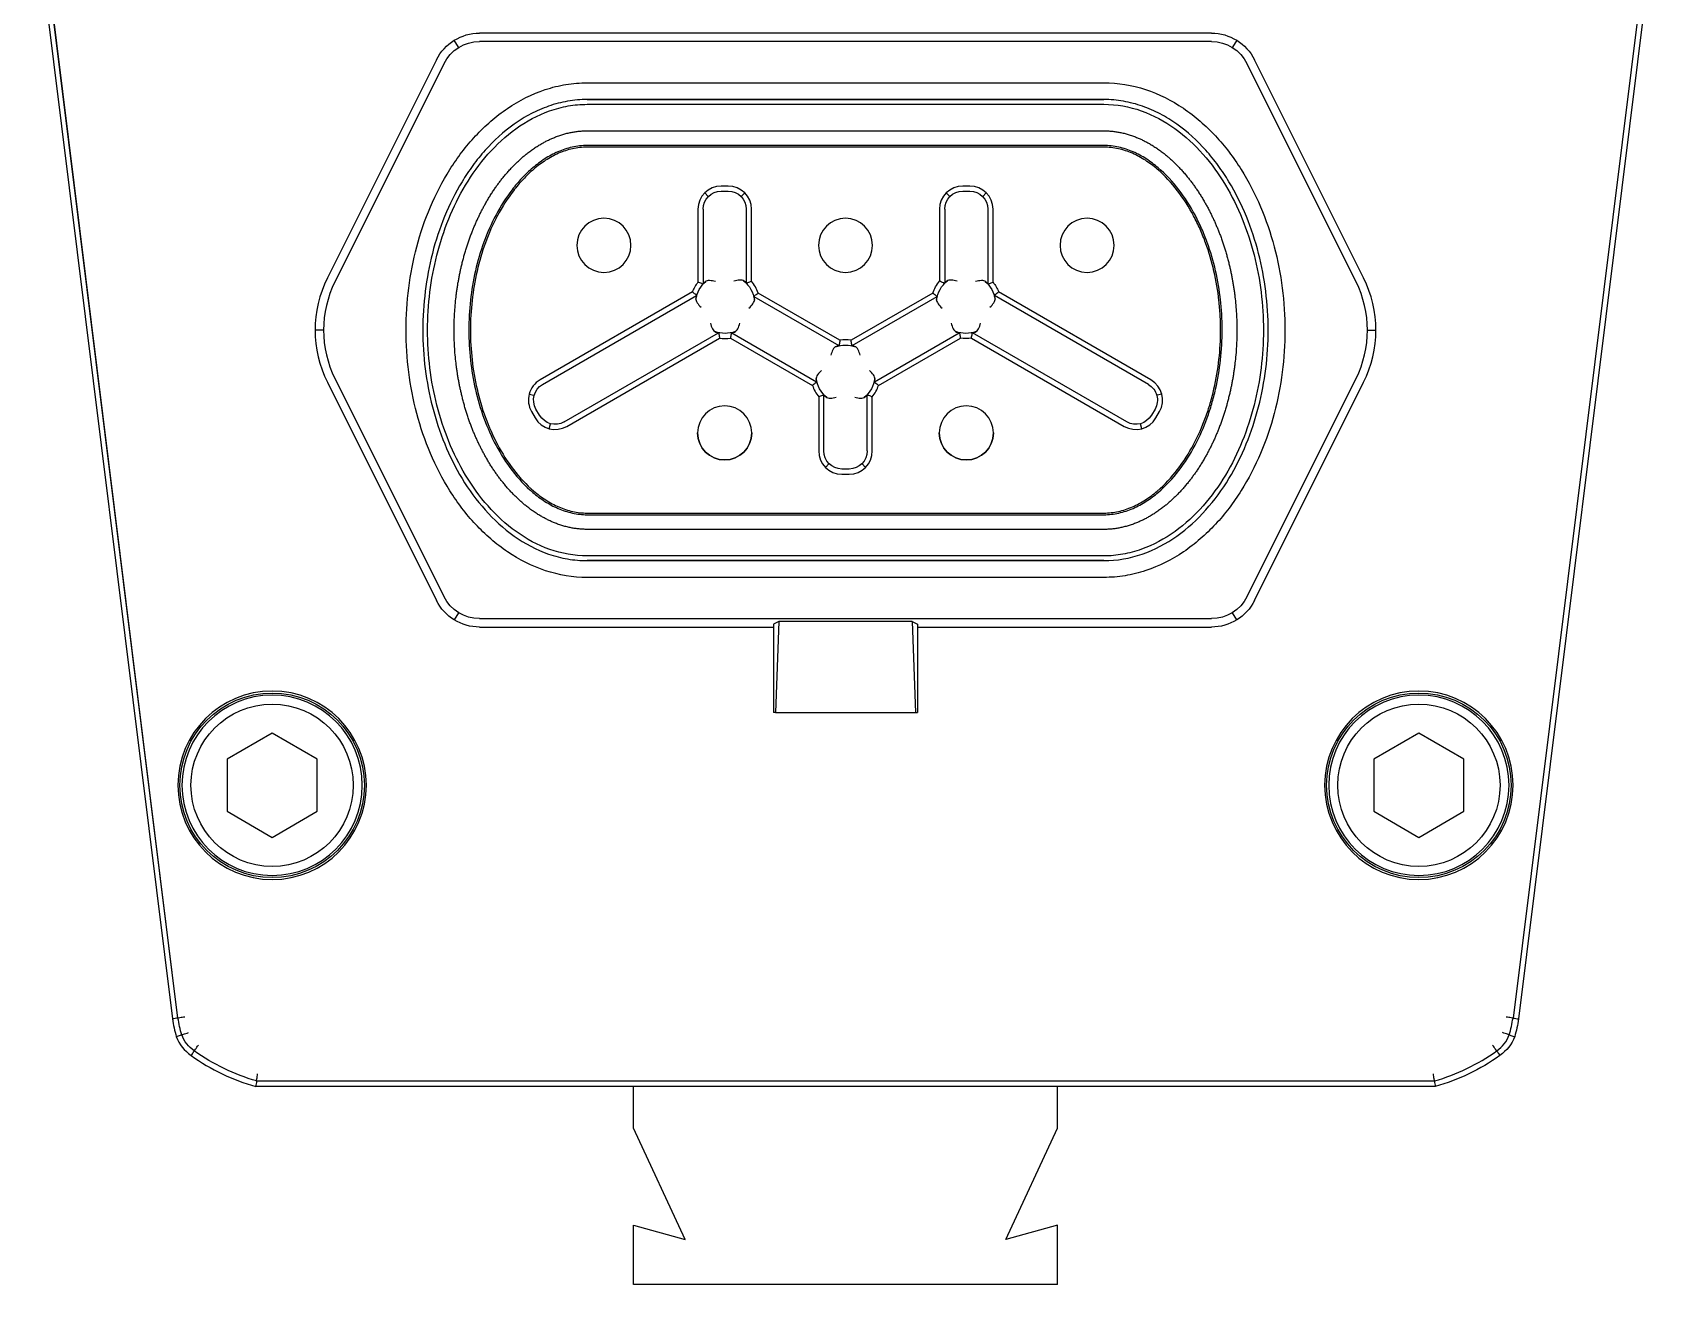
# Model space of a CAD drawing. Header units: inches. Extents: x 0.1 to 21.8, y 1.5 to 18.3.
# Drawn here: x 2.514 to 4.289, y 15.587 to 16.953 of the extents above; entities that cross this region are included whole.
import ezdxf

# ---------------------------------------------------------------- set-up
doc = ezdxf.new("R2010")
doc.units = ezdxf.units.IN
doc.header["$MEASUREMENT"] = 0
doc.layers.add('Graze 2.0', color=253, linetype='Continuous')

msp = doc.modelspace()

# ---------------------------------------------------------------- linework, layer by layer
at = {"layer": 'Graze 2.0'}
for p, q in [((2.514329, 17.105219), (2.667033, 15.876481)), ((2.67296, 15.877319), (2.520288, 17.1058)), ((2.673159, 15.877347), (2.520488, 17.105819)), ((4.283529, 17.1058), (4.130857, 15.877319)), ((4.289488, 17.105219), (4.136784, 15.876481)), ((2.979483, 16.936953), (2.974749, 16.944614)), ((3.801459, 16.952457), (3.002358, 16.952457)), ((3.801459, 16.943248), (3.002358, 16.943248)), ((3.829068, 16.944614), (3.824334, 16.936953)), ((2.955386, 16.923427), (2.836286, 16.685226)), ((2.963623, 16.919309), (2.844522, 16.681108)), ((3.959295, 16.681108), (3.840194, 16.919309)), ((3.967531, 16.685226), (3.848431, 16.923427)), ((3.119853, 16.898261), (3.683964, 16.898261)), ((3.119852, 16.879941), (3.683964, 16.879941)), ((3.683964, 16.879829), (3.119853, 16.879829)), ((3.119853, 16.874758), (3.683964, 16.874758)), ((3.119853, 16.845807), (3.683964, 16.845807)), ((3.683964, 16.829785), (3.119853, 16.829785)), ((3.683964, 16.827998), (3.119853, 16.827998)), ((3.248178, 16.778125), (3.251995, 16.774308)), ((3.273956, 16.785541), (3.266082, 16.785541)), ((3.266082, 16.779906), (3.273956, 16.779906)), ((3.288042, 16.774308), (3.29186, 16.778125)), ((3.515775, 16.774308), (3.511957, 16.778125)), ((3.537735, 16.785541), (3.529861, 16.785541)), ((3.529861, 16.779906), (3.537735, 16.779906)), ((3.551822, 16.774308), (3.555639, 16.778125)), ((3.240762, 16.760221), (3.240762, 16.68053)), ((3.246397, 16.760221), (3.246397, 16.678771)), ((3.293641, 16.760221), (3.293641, 16.679675)), ((3.299276, 16.681565), (3.299276, 16.760221)), ((3.504541, 16.760221), (3.504541, 16.681565)), ((3.510176, 16.760221), (3.510176, 16.679675)), ((3.55742, 16.760221), (3.55742, 16.678771)), ((3.563055, 16.68053), (3.563055, 16.760221)), ((3.234846, 16.669995), (3.068389, 16.573891)), ((3.395877, 16.617145), (3.306473, 16.668763)), ((3.497345, 16.668763), (3.40794, 16.617145)), ((3.735428, 16.573891), (3.568971, 16.669995)), ((3.071206, 16.56901), (3.239264, 16.666039)), ((3.301944, 16.66487), (3.394621, 16.611363)), ((3.409196, 16.611363), (3.501873, 16.66487)), ((3.732611, 16.56901), (3.564553, 16.666039)), ((2.831851, 16.628288), (2.822845, 16.628288)), ((3.094828, 16.528096), (3.263158, 16.625281)), ((3.097646, 16.523216), (3.264414, 16.619499)), ((3.276477, 16.619499), (3.365881, 16.567882)), ((3.277733, 16.625281), (3.37041, 16.571774)), ((3.433407, 16.571774), (3.526084, 16.625281)), ((3.437936, 16.567882), (3.52734, 16.619499)), ((3.539403, 16.619499), (3.706171, 16.523216)), ((3.708989, 16.528096), (3.54066, 16.625281)), ((3.971966, 16.628288), (3.980972, 16.628288)), ((2.836286, 16.571349), (2.955386, 16.333148)), ((2.844522, 16.575467), (2.963623, 16.337267)), ((3.840194, 16.337267), (3.959295, 16.575467)), ((3.848431, 16.333148), (3.967531, 16.571349)), ((3.056591, 16.558516), (3.061806, 16.557119)), ((3.372651, 16.555587), (3.372651, 16.496354)), ((3.378287, 16.496354), (3.378287, 16.557413)), ((3.425531, 16.496354), (3.425531, 16.557413)), ((3.431166, 16.496354), (3.431166, 16.555587)), ((3.747226, 16.558516), (3.742011, 16.557119)), ((3.059121, 16.539303), (3.063058, 16.532484)), ((3.067938, 16.535301), (3.064001, 16.54212)), ((3.739816, 16.54212), (3.735879, 16.535301)), ((3.740759, 16.532484), (3.744696, 16.539303)), ((3.078432, 16.520686), (3.07983, 16.525901)), ((3.725385, 16.520686), (3.723987, 16.525901)), ((3.383885, 16.482268), (3.380068, 16.47845)), ((3.405846, 16.476669), (3.397972, 16.476669)), ((3.42375, 16.47845), (3.419932, 16.482268)), ((3.397972, 16.471034), (3.405846, 16.471034)), ((3.119853, 16.428578), (3.683964, 16.428578)), ((3.119853, 16.426791), (3.683964, 16.426791)), ((3.683964, 16.410768), (3.119853, 16.410768)), ((3.683964, 16.381817), (3.119853, 16.381817)), ((3.119853, 16.376747), (3.683964, 16.376747)), ((3.683964, 16.376634), (3.119854, 16.376634)), ((3.683965, 16.358314), (3.119852, 16.358314)), ((2.979483, 16.319623), (2.974749, 16.311962)), ((3.829068, 16.311962), (3.824334, 16.319623)), ((3.002358, 16.313327), (3.801459, 16.313327)), ((3.002358, 16.304119), (3.323172, 16.304119)), ((3.329046, 16.31039), (3.323168, 16.307451)), ((3.323168, 16.307451), (3.323168, 16.210965)), ((3.329046, 16.31039), (3.325574, 16.210965)), ((3.474771, 16.31039), (3.329046, 16.31039)), ((3.474771, 16.31039), (3.478243, 16.210965)), ((3.474771, 16.31039), (3.480649, 16.307451)), ((3.480645, 16.304119), (3.801459, 16.304119)), ((3.480649, 16.307451), (3.480649, 16.210965)), ((3.325574, 16.210965), (3.323168, 16.210965)), ((3.325574, 16.210965), (3.478243, 16.210965)), ((3.478243, 16.210965), (3.480649, 16.210965)), ((2.775924, 16.188263), (2.726712, 16.15985)), ((2.825137, 16.15985), (2.775924, 16.188263)), ((4.027893, 16.188263), (3.97868, 16.15985)), ((4.077105, 16.15985), (4.027893, 16.188263)), ((2.726712, 16.15985), (2.726712, 16.103024)), ((2.825137, 16.103024), (2.825137, 16.15985)), ((3.97868, 16.15985), (3.97868, 16.103024)), ((4.077105, 16.103024), (4.077105, 16.15985)), ((2.726712, 16.103024), (2.775924, 16.074612)), ((2.775924, 16.074612), (2.825137, 16.103024)), ((3.97868, 16.103024), (4.027893, 16.074612)), ((4.027893, 16.074612), (4.077105, 16.103024)), ((4.045726, 15.802556), (2.758091, 15.802556)), ((4.044892, 15.808541), (2.758925, 15.808541)), ((3.170364, 15.757004), (3.170364, 15.802555)), ((3.633454, 15.757004), (3.633454, 15.802555)), ((3.226909, 15.635742), (3.170364, 15.757004)), ((3.576908, 15.635742), (3.633454, 15.757004)), ((3.170364, 15.586555), (3.170364, 15.651446)), ((3.170364, 15.651446), (3.226909, 15.635742)), ((3.633454, 15.651446), (3.576908, 15.635742)), ((3.633454, 15.586555), (3.633454, 15.651446)), ((3.633454, 15.586555), (3.170364, 15.586555))]:
    msp.add_line(p, q, dxfattribs=at)
at = {"layer": 'Graze 2.0', "extrusion": (0, 0, -1)}
for centre, radius in [((-3.138129, 16.720807), 0.029511), ((-3.401909, 16.720807), 0.029511), ((-3.665688, 16.720807), 0.029511), ((-3.270019, 16.516083), 0.029511), ((-3.533798, 16.516083), 0.029511), ((-2.775924, 16.131437), 0.102867), ((-2.775924, 16.131437), 0.098425), ((-4.027893, 16.131437), 0.102867), ((-4.027893, 16.131437), 0.098425)]:
    msp.add_circle(centre, radius, dxfattribs=at)
at = {"layer": 'Graze 2.0'}
for centre, radius in [((2.775924, 16.131437), 0.100737), ((4.027893, 16.131437), 0.100737), ((2.775924, 16.131437), 0.088583), ((4.027893, 16.131437), 0.088583)]:
    msp.add_circle(centre, radius, dxfattribs=at)
at = {"layer": 'Graze 2.0', "extrusion": (0, 0, -1)}
for centre, radius, start, end in [((-3.002358, 16.899941), 0.052516, 26.565051, 90), ((-3.002358, 16.899941), 0.043307, 26.565051, 90), ((-3.801459, 16.899941), 0.052516, 90, 153.434949), ((-3.801459, 16.899941), 0.043307, 90, 153.434949), ((-3.266082, 16.760221), 0.019685, 0, 90), ((-3.273956, 16.760221), 0.019685, 90, 180), ((-3.529861, 16.760221), 0.019685, 0, 90), ((-3.537735, 16.760221), 0.019685, 90, 180), ((-3.270445, 16.656935), 0.032284, 9.196001, 49.476322), ((-3.270445, 16.656935), 0.032284, 128.559625, 172.733429), ((-3.533372, 16.656935), 0.032284, 7.266418, 51.44183), ((-3.533372, 16.656935), 0.032284, 130.525217, 170.805235), ((-3.270445, 16.656935), 0.032284, 249.876572, 290.125418), ((-3.533372, 16.656935), 0.032284, 249.876572, 290.125418), ((-3.401909, 16.579709), 0.032284, 69.876572, 110.125418), ((-3.081049, 16.551963), 0.019685, 330, 60), ((-3.401909, 16.579709), 0.032284, 309.535451, 352.735475), ((-3.401909, 16.579709), 0.032284, 187.266363, 230.465668), ((-3.722768, 16.551963), 0.019685, 120, 210), ((-3.084986, 16.545144), 0.019685, 240, 330), ((-3.718831, 16.545144), 0.019685, 210, 300), ((-3.397972, 16.496354), 0.019685, 270, 0), ((-3.405846, 16.496354), 0.019685, 180, 270), ((-3.002358, 16.356634), 0.052516, 270, 333.434949), ((-3.002358, 16.356634), 0.043307, 270, 333.434949), ((-3.801459, 16.356634), 0.043307, 206.565051, 270), ((-3.801459, 16.356634), 0.052516, 206.565051, 270), ((-2.829637, 15.902191), 0.158438, 344.183289, 350.97832), ((-3.97418, 15.902191), 0.164624, 188.984926, 195.915247), ((-2.712465, 15.872695), 0.037831, 304.608532, 338.788747), ((-4.091352, 15.872695), 0.044016, 200.821163, 235.322544), ((-2.820059, 16.022124), 0.22196, 285.980036, 305.559732), ((-3.983758, 16.022124), 0.228145, 234.452763, 254.239495)]:
    msp.add_arc(centre, radius, start, end, dxfattribs=at)
at = {"layer": 'Graze 2.0'}
for centre, radius, start, end in [((3.266082, 16.760221), 0.02532, 90, 180), ((3.273956, 16.760221), 0.02532, 0, 90), ((3.529861, 16.760221), 0.02532, 90, 180), ((3.537735, 16.760221), 0.02532, 0, 90), ((2.950163, 16.628288), 0.127319, 153.434949, 206.565051), ((2.950163, 16.628288), 0.11811, 153.434949, 206.565051), ((3.270445, 16.656935), 0.037919, 141.51936, 159.854467), ((3.270445, 16.656935), 0.037919, 18.174354, 40.507464), ((3.853654, 16.628288), 0.11811, 333.434949, 26.565051), ((3.853654, 16.628288), 0.127319, 333.434949, 26.565051), ((3.270445, 16.656935), 0.037919, 260.847223, 279.152777), ((3.401909, 16.579709), 0.037919, 80.847223, 99.152777), ((3.081049, 16.551963), 0.02532, 120, 210), ((3.401909, 16.579709), 0.037919, 198.174354, 219.504925), ((3.401909, 16.579709), 0.037919, 320.495075, 341.825646), ((3.722768, 16.551963), 0.02532, 330, 60), ((3.084986, 16.545144), 0.02532, 210, 300), ((3.718831, 16.545144), 0.02532, 240, 330), ((3.397972, 16.496354), 0.02532, 180, 270), ((3.405846, 16.496354), 0.02532, 270, 0), ((2.829637, 15.902191), 0.164624, 188.984926, 195.915247), ((3.97418, 15.902191), 0.158438, 344.183289, 350.97832), ((2.712465, 15.872695), 0.044016, 200.821163, 235.322544), ((4.091352, 15.872695), 0.037831, 304.608532, 338.788747), ((2.820059, 16.022124), 0.228145, 234.452763, 254.239495), ((3.983758, 16.022124), 0.22196, 285.980036, 305.559732)]:
    msp.add_arc(centre, radius, start, end, dxfattribs=at)
at = {"layer": 'Graze 2.0', "extrusion": (-6.12303e-17, 6.12303e-17, -1)}
for centre, radius, start, end in [((-3.533372, 16.656935), 0.037919, 18.174354, 40.507464), ((-3.533372, 16.656935), 0.037919, 141.51936, 159.854467), ((-3.533372, 16.656935), 0.037919, 260.847223, 279.152777), ((-3.270019, 16.516083), 0.029511, 270, 359.999997), ((-3.270019, 16.516083), 0.029511, 180.000003, 270), ((-3.533798, 16.516083), 0.029511, 270, 359.999997), ((-3.533798, 16.516083), 0.029511, 180.000003, 270)]:
    msp.add_arc(centre, radius, start, end, dxfattribs=at)
at = {"layer": 'Graze 2.0'}
for points, degree, knots in [([(3.119852, 16.358314), (3.104265, 16.358307), (3.089112, 16.360847), (3.05959, 16.370542), (3.045795, 16.377532), (3.026534, 16.390545), (3.020377, 16.395293), (3.008762, 16.405356), (3.003266, 16.410695), (2.987603, 16.427521), (2.978185, 16.439954), (2.961812, 16.465976), (2.9548, 16.479556), (2.942818, 16.507708), (2.937826, 16.522379), (2.929929, 16.552146), (2.926992, 16.567186), (2.923101, 16.597572), (2.922146, 16.61298), (2.922171, 16.659238), (2.92598, 16.689508), (2.937768, 16.733999), (2.942769, 16.748737), (2.954768, 16.776962), (2.961783, 16.790554), (2.978137, 16.816544), (2.987561, 16.829008), (3.008477, 16.851479), (3.020075, 16.86166), (3.045778, 16.87904), (3.059481, 16.885977), (3.081551, 16.893257), (3.08913, 16.895139), (3.104359, 16.897632), (3.112061, 16.89826), (3.119853, 16.898261)], 3, [0, 0, 0, 0, 0.0625, 0.0625, 0.125, 0.125, 0.15625, 0.15625, 0.1875, 0.1875, 0.25, 0.25, 0.3125, 0.3125, 0.375, 0.375, 0.4375, 0.4375, 0.5, 0.5, 0.625, 0.625, 0.6875, 0.6875, 0.75, 0.75, 0.8125, 0.8125, 0.875, 0.875, 0.9375, 0.9375, 0.96875, 0.96875, 1, 1, 1, 1]), ([(3.683964, 16.898261), (3.699545, 16.898259), (3.714699, 16.895734), (3.744221, 16.886033), (3.758012, 16.879053), (3.777272, 16.866037), (3.783423, 16.861285), (3.795037, 16.851225), (3.800538, 16.845892), (3.816205, 16.829068), (3.82562, 16.816631), (3.842002, 16.790615), (3.849012, 16.777033), (3.860994, 16.748878), (3.865987, 16.734204), (3.873888, 16.704437), (3.8768, 16.689392), (3.88069, 16.659002), (3.881664, 16.643591), (3.881661, 16.59734), (3.877835, 16.567078), (3.866055, 16.522591), (3.861054, 16.507853), (3.849056, 16.47963), (3.842039, 16.466041), (3.825698, 16.440048), (3.81627, 16.427586), (3.795358, 16.40511), (3.783766, 16.39493), (3.758055, 16.377549), (3.744355, 16.370603), (3.722283, 16.363326), (3.714698, 16.361452), (3.699464, 16.358955), (3.691761, 16.358311), (3.683965, 16.358314)], 3, [0, 0, 0, 0, 0.0625, 0.0625, 0.125, 0.125, 0.15625, 0.15625, 0.1875, 0.1875, 0.25, 0.25, 0.3125, 0.3125, 0.375, 0.375, 0.4375, 0.4375, 0.5, 0.5, 0.625, 0.625, 0.6875, 0.6875, 0.75, 0.75, 0.8125, 0.8125, 0.875, 0.875, 0.9375, 0.9375, 0.96875, 0.96875, 1, 1, 1, 1]), ([(3.119852, 16.879941), (3.112664, 16.879941), (3.105564, 16.879323), (3.091533, 16.876892), (3.084551, 16.875059), (3.071071, 16.870368), (3.064563, 16.867515), (3.051965, 16.8609), (3.045837, 16.857108), (3.028408, 16.844732), (3.017989, 16.835174), (3.003793, 16.819276), (2.999286, 16.813685), (2.990879, 16.802215), (2.986961, 16.796323), (2.975979, 16.778223), (2.969681, 16.765594), (2.958889, 16.739342), (2.95443, 16.725743), (2.947418, 16.698423), (2.944823, 16.6846), (2.941349, 16.656646), (2.940472, 16.642458), (2.940479, 16.599796), (2.943896, 16.571866), (2.954444, 16.530784), (2.958921, 16.517152), (2.969684, 16.490978), (2.975977, 16.478355), (2.990653, 16.454172), (2.999125, 16.442522), (3.018004, 16.421389), (3.028436, 16.411807), (3.051832, 16.395226), (3.064333, 16.38855), (3.084565, 16.381512), (3.091543, 16.379688), (3.105564, 16.377259), (3.112662, 16.376634), (3.119853, 16.376634)], 3, [0, 0, 0, 0, 0.03124895, 0.03124895, 0.06249899, 0.06249899, 0.09374902, 0.09374902, 0.12499905, 0.12499905, 0.18749912, 0.18749912, 0.21874916, 0.21874916, 0.24999919, 0.24999919, 0.31249926, 0.31249926, 0.37499932, 0.37499932, 0.43749939, 0.43749939, 0.49999946, 0.49999946, 0.62499959, 0.62499959, 0.68749966, 0.68749966, 0.74999973, 0.74999973, 0.8124998, 0.8124998, 0.87499986, 0.87499986, 0.93749993, 0.93749993, 0.96874997, 0.96874997, 1, 1, 1, 1]), ([(3.119853, 16.381817), (3.105816, 16.381817), (3.092221, 16.384279), (3.06582, 16.393582), (3.053599, 16.400221), (3.030907, 16.416524), (3.020754, 16.425974), (3.002487, 16.446666), (2.994283, 16.458066), (2.980044, 16.481768), (2.973959, 16.494103), (2.963565, 16.519603), (2.95924, 16.532853), (2.948965, 16.573152), (2.945652, 16.600561), (2.945664, 16.656158), (2.948981, 16.683416), (2.959163, 16.723453), (2.963484, 16.736754), (2.973919, 16.762393), (2.980014, 16.774748), (2.994209, 16.798397), (3.002399, 16.809803), (3.020726, 16.830577), (3.030838, 16.839986), (3.053493, 16.856294), (3.065729, 16.862939), (3.085397, 16.869903), (3.092212, 16.871726), (3.105905, 16.874143), (3.112835, 16.874758), (3.119853, 16.874758)], 3, [0, 0, 0, 0, 0.0625, 0.0625, 0.125, 0.125, 0.1875, 0.1875, 0.25, 0.25, 0.3125, 0.3125, 0.375, 0.375, 0.5, 0.5, 0.625, 0.625, 0.6875, 0.6875, 0.75, 0.75, 0.8125, 0.8125, 0.875, 0.875, 0.9375, 0.9375, 0.96875, 0.96875, 1, 1, 1, 1]), ([(3.683964, 16.376634), (3.698347, 16.376634), (3.712329, 16.379116), (3.739462, 16.388531), (3.752008, 16.395239), (3.775407, 16.411828), (3.785825, 16.421402), (3.804691, 16.442521), (3.813167, 16.454175), (3.827848, 16.478368), (3.834136, 16.490986), (3.844886, 16.517126), (3.849365, 16.53075), (3.85993, 16.571896), (3.863336, 16.599819), (3.863346, 16.642393), (3.862468, 16.656641), (3.858993, 16.684611), (3.856398, 16.698423), (3.849403, 16.725686), (3.844985, 16.739189), (3.83416, 16.765551), (3.827845, 16.77821), (3.816859, 16.796319), (3.812943, 16.802208), (3.80455, 16.813661), (3.800046, 16.819251), (3.785819, 16.835186), (3.775387, 16.844751), (3.757967, 16.857117), (3.751834, 16.86091), (3.739248, 16.867517), (3.732758, 16.870361), (3.719342, 16.875035), (3.71236, 16.876876), (3.698271, 16.879323), (3.691154, 16.879941), (3.683964, 16.879941)], 3, [0, 0, 0, 0, 0.0625, 0.0625, 0.125, 0.125, 0.1875, 0.1875, 0.25, 0.25, 0.3125, 0.3125, 0.375, 0.375, 0.5, 0.5, 0.5625, 0.5625, 0.625, 0.625, 0.6875, 0.6875, 0.75, 0.75, 0.78125, 0.78125, 0.8125, 0.8125, 0.875, 0.875, 0.90625, 0.90625, 0.9375, 0.9375, 0.96875, 0.96875, 1, 1, 1, 1]), ([(3.683964, 16.874758), (3.697999, 16.874758), (3.711591, 16.872298), (3.737988, 16.862996), (3.75021, 16.856363), (3.772896, 16.840058), (3.783053, 16.83061), (3.801321, 16.809922), (3.809526, 16.798522), (3.823767, 16.77482), (3.829852, 16.762485), (3.840248, 16.736986), (3.844573, 16.723737), (3.854849, 16.683436), (3.858164, 16.656032), (3.858155, 16.60043), (3.85484, 16.573172), (3.844658, 16.533139), (3.840339, 16.519839), (3.829906, 16.494197), (3.82381, 16.481842), (3.809618, 16.458193), (3.801429, 16.446789), (3.783102, 16.426008), (3.772993, 16.416596), (3.750338, 16.400294), (3.738099, 16.393641), (3.718433, 16.386677), (3.711614, 16.384858), (3.697916, 16.382439), (3.690984, 16.381817), (3.683964, 16.381817)], 3, [0, 0, 0, 0, 0.0625, 0.0625, 0.125, 0.125, 0.1875, 0.1875, 0.25, 0.25, 0.3125, 0.3125, 0.375, 0.375, 0.5, 0.5, 0.625, 0.625, 0.6875, 0.6875, 0.75, 0.75, 0.8125, 0.8125, 0.875, 0.875, 0.9375, 0.9375, 0.96875, 0.96875, 1, 1, 1, 1]), ([(3.119853, 16.410768), (3.102124, 16.410777), (3.084645, 16.417736), (3.068697, 16.424086), (3.05372, 16.435986), (3.040211, 16.44672), (3.028405, 16.461292), (3.017462, 16.474799), (3.008426, 16.49096), (2.99158, 16.521091), (2.982849, 16.557562), (2.974591, 16.59206), (2.974625, 16.664555), (2.982836, 16.698959), (2.991497, 16.735244), (3.008409, 16.765586), (3.01746, 16.781824), (3.028461, 16.795353), (3.040367, 16.809996), (3.053795, 16.820649), (3.068697, 16.832471), (3.084686, 16.838855), (3.102051, 16.845789), (3.119853, 16.845807)], 2, [0, 0, 0, 0.0625, 0.0625, 0.125, 0.125, 0.1875, 0.1875, 0.25, 0.25, 0.375, 0.375, 0.5, 0.625, 0.625, 0.75, 0.75, 0.8125, 0.8125, 0.875, 0.875, 0.9375, 0.9375, 1, 1, 1]), ([(3.119853, 16.829785), (3.114373, 16.829785), (3.108809, 16.829149), (3.098151, 16.826774), (3.093005, 16.825055), (3.08302, 16.820716), (3.078143, 16.818066), (3.06893, 16.812149), (3.064574, 16.808884), (3.056276, 16.801845), (3.052338, 16.798068), (3.04483, 16.79006), (3.041282, 16.785855), (3.031321, 16.772896), (3.025524, 16.763721), (3.015284, 16.744511), (3.010835, 16.734409), (3.003373, 16.713967), (3.000333, 16.703574), (2.995473, 16.682482), (2.99366, 16.671783), (2.991234, 16.650085), (2.990626, 16.639113), (2.990641, 16.606236), (2.993021, 16.584721), (3.000314, 16.55308), (3.003367, 16.542623), (3.010891, 16.52202), (3.015286, 16.512054), (3.025508, 16.492887), (3.031341, 16.483659), (3.044733, 16.46624), (3.052132, 16.458237), (3.064631, 16.447646), (3.069065, 16.444329), (3.078279, 16.438421), (3.083071, 16.435825), (3.093095, 16.431488), (3.098379, 16.42973), (3.10901, 16.427391), (3.114394, 16.426791), (3.119853, 16.426791)], 3, [0, 0, 0, 0, 0.03125, 0.03125, 0.0625, 0.0625, 0.09375, 0.09375, 0.125, 0.125, 0.15625, 0.15625, 0.1875, 0.1875, 0.25, 0.25, 0.3125, 0.3125, 0.375, 0.375, 0.4375, 0.4375, 0.5, 0.5, 0.625, 0.625, 0.6875, 0.6875, 0.75, 0.75, 0.8125, 0.8125, 0.875, 0.875, 0.90625, 0.90625, 0.9375, 0.9375, 0.96875, 0.96875, 1, 1, 1, 1]), ([(3.683964, 16.845807), (3.701761, 16.845793), (3.719196, 16.838831), (3.735156, 16.832457), (3.750086, 16.820599), (3.763512, 16.809935), (3.775381, 16.79532), (3.786369, 16.781788), (3.795427, 16.765552), (3.81227, 16.735359), (3.820985, 16.698943), (3.829196, 16.664628), (3.829221, 16.5921), (3.820975, 16.557595), (3.81228, 16.521209), (3.795413, 16.491001), (3.78638, 16.474824), (3.775437, 16.461319), (3.763628, 16.446746), (3.750089, 16.435981), (3.735193, 16.424137), (3.7192, 16.417749), (3.701635, 16.410733), (3.683964, 16.410768)], 2, [0, 0, 0, 0.0625, 0.0625, 0.125, 0.125, 0.1875, 0.1875, 0.25, 0.25, 0.375, 0.375, 0.5, 0.625, 0.625, 0.75, 0.75, 0.8125, 0.8125, 0.875, 0.875, 0.9375, 0.9375, 1, 1, 1]), ([(3.683964, 16.426791), (3.6895, 16.426791), (3.694922, 16.427414), (3.705562, 16.429772), (3.710835, 16.431526), (3.720891, 16.435905), (3.725678, 16.438513), (3.734859, 16.444407), (3.739278, 16.447716), (3.751836, 16.458384), (3.759203, 16.466386), (3.77249, 16.48367), (3.778398, 16.493031), (3.788617, 16.512242), (3.792981, 16.522168), (3.798568, 16.537467), (3.800267, 16.542637), (3.803351, 16.553111), (3.80474, 16.558431), (3.810854, 16.585061), (3.813185, 16.606573), (3.813186, 16.633696), (3.813042, 16.639132), (3.812446, 16.65003), (3.811993, 16.655506), (3.810175, 16.671782), (3.808351, 16.682467), (3.803497, 16.703512), (3.800469, 16.713872), (3.79491, 16.729137), (3.792887, 16.73418), (3.788474, 16.744165), (3.786071, 16.749126), (3.778354, 16.763623), (3.772529, 16.772831), (3.759246, 16.790143), (3.75172, 16.798301), (3.739253, 16.808877), (3.734891, 16.812149), (3.72567, 16.818079), (3.720799, 16.820723), (3.710783, 16.825065), (3.705608, 16.8268), (3.694841, 16.829184), (3.689373, 16.829785), (3.683964, 16.829785)], 3, [0, 0, 0, 0, 0.03125, 0.03125, 0.0625, 0.0625, 0.09375, 0.09375, 0.125, 0.125, 0.1875, 0.1875, 0.25, 0.25, 0.3125, 0.3125, 0.34375, 0.34375, 0.375, 0.375, 0.5, 0.5, 0.53125, 0.53125, 0.5625, 0.5625, 0.625, 0.625, 0.6875, 0.6875, 0.71875, 0.71875, 0.75, 0.75, 0.8125, 0.8125, 0.875, 0.875, 0.90625, 0.90625, 0.9375, 0.9375, 0.96875, 0.96875, 1, 1, 1, 1]), ([(3.119853, 16.827998), (3.114506, 16.827998), (3.109077, 16.827378), (3.098661, 16.825057), (3.093621, 16.823374), (3.083828, 16.819119), (3.079036, 16.816516), (3.069968, 16.810693), (3.065674, 16.807474), (3.057488, 16.80053), (3.053599, 16.7968), (3.046177, 16.788884), (3.042665, 16.784723), (3.032805, 16.771895), (3.027059, 16.762801), (3.016902, 16.74375), (3.012487, 16.733723), (3.005078, 16.713427), (3.002058, 16.703104), (2.997229, 16.68215), (2.995428, 16.671517), (2.993017, 16.649953), (2.992413, 16.639049), (2.992428, 16.606367), (2.994793, 16.584987), (3.00204, 16.553549), (3.005072, 16.543163), (3.012542, 16.522706), (3.016905, 16.512816), (3.027042, 16.493806), (3.032825, 16.48466), (3.046082, 16.467416), (3.053399, 16.459506), (3.065731, 16.449056), (3.070103, 16.445786), (3.07917, 16.439972), (3.083876, 16.437424), (3.093709, 16.43317), (3.098884, 16.431449), (3.109273, 16.429163), (3.114524, 16.428578), (3.119853, 16.428578)], 3, [0, 0, 0, 0, 0.03125, 0.03125, 0.0625, 0.0625, 0.09375, 0.09375, 0.125, 0.125, 0.15625, 0.15625, 0.1875, 0.1875, 0.25, 0.25, 0.3125, 0.3125, 0.375, 0.375, 0.4375, 0.4375, 0.5, 0.5, 0.625, 0.625, 0.6875, 0.6875, 0.75, 0.75, 0.8125, 0.8125, 0.875, 0.875, 0.90625, 0.90625, 0.9375, 0.9375, 0.96875, 0.96875, 1, 1, 1, 1]), ([(3.683964, 16.428578), (3.689366, 16.428578), (3.694656, 16.429185), (3.705056, 16.431489), (3.710219, 16.433207), (3.720082, 16.437501), (3.724785, 16.440063), (3.733821, 16.445865), (3.738177, 16.449125), (3.750567, 16.45965), (3.757853, 16.467563), (3.771007, 16.484672), (3.776862, 16.493949), (3.786998, 16.513002), (3.79133, 16.522853), (3.796876, 16.538044), (3.798564, 16.543177), (3.801627, 16.55358), (3.803006, 16.558866), (3.809081, 16.585323), (3.811398, 16.606706), (3.8114, 16.633662), (3.811256, 16.639068), (3.810664, 16.649899), (3.810214, 16.655342), (3.808407, 16.671515), (3.806595, 16.682132), (3.801772, 16.703044), (3.798764, 16.713334), (3.793244, 16.72849), (3.791236, 16.733496), (3.786856, 16.743405), (3.784472, 16.748326), (3.776819, 16.762704), (3.771044, 16.77183), (3.757895, 16.788969), (3.750453, 16.797033), (3.738153, 16.807467), (3.733851, 16.810693), (3.724777, 16.816529), (3.719992, 16.819126), (3.710168, 16.823384), (3.705099, 16.825083), (3.694578, 16.827413), (3.689243, 16.827998), (3.683964, 16.827998)], 3, [0, 0, 0, 0, 0.03125, 0.03125, 0.0625, 0.0625, 0.09375, 0.09375, 0.125, 0.125, 0.1875, 0.1875, 0.25, 0.25, 0.3125, 0.3125, 0.34375, 0.34375, 0.375, 0.375, 0.5, 0.5, 0.53125, 0.53125, 0.5625, 0.5625, 0.625, 0.625, 0.6875, 0.6875, 0.71875, 0.71875, 0.75, 0.75, 0.8125, 0.8125, 0.875, 0.875, 0.90625, 0.90625, 0.9375, 0.9375, 0.96875, 0.96875, 1, 1, 1, 1]), ([(3.234846, 16.669995), (3.235199, 16.669698), (3.235553, 16.669402), (3.237029, 16.668176), (3.238164, 16.667254), (3.239315, 16.666341)], 3, [0, 0, 0, 0, 0.24092335, 0.24092335, 1, 1, 1, 1]), ([(3.24616, 16.678564), (3.245789, 16.678706), (3.245417, 16.678846), (3.243617, 16.679518), (3.242189, 16.680032), (3.240762, 16.68053)], 3, [0, 0, 0, 0, 0.20661659, 0.20661659, 1, 1, 1, 1]), ([(3.259938, 16.681242), (3.25779, 16.681841), (3.255547, 16.682286), (3.251603, 16.682347), (3.249874, 16.681959), (3.248702, 16.680936)], 3, [0, 0, 0, 0, 0.5, 0.5, 1, 1, 1, 1]), ([(3.291335, 16.681682), (3.290157, 16.682639), (3.288418, 16.682961), (3.284444, 16.682762), (3.282235, 16.682254), (3.2801, 16.681593)], 3, [0, 0, 0, 0, 0.5, 0.5, 1, 1, 1, 1]), ([(3.299276, 16.681565), (3.298842, 16.681406), (3.298409, 16.681244), (3.296609, 16.680567), (3.295243, 16.680036), (3.293877, 16.679486)], 3, [0, 0, 0, 0, 0.24092316, 0.24092316, 1, 1, 1, 1]), ([(3.301907, 16.665165), (3.302228, 16.665409), (3.302547, 16.665654), (3.304085, 16.666844), (3.305286, 16.667799), (3.306473, 16.668763)], 3, [0, 0, 0, 0, 0.20661575, 0.20661575, 1, 1, 1, 1]), ([(3.497345, 16.668763), (3.497705, 16.66847), (3.498066, 16.668178), (3.499574, 16.66697), (3.500733, 16.666062), (3.50191, 16.665165)], 3, [0, 0, 0, 0, 0.24092276, 0.24092276, 1, 1, 1, 1]), ([(3.50994, 16.679486), (3.509568, 16.679635), (3.509196, 16.679784), (3.507397, 16.680495), (3.505969, 16.681039), (3.504541, 16.681565)], 3, [0, 0, 0, 0, 0.2066161, 0.2066161, 1, 1, 1, 1]), ([(3.523717, 16.681593), (3.521591, 16.682251), (3.51937, 16.682761), (3.515408, 16.682961), (3.513666, 16.682644), (3.512482, 16.681682)], 3, [0, 0, 0, 0, 0.5, 0.5, 1, 1, 1, 1]), ([(3.555115, 16.680936), (3.553952, 16.681951), (3.55223, 16.682347), (3.548256, 16.682285), (3.546033, 16.681843), (3.543879, 16.681242)], 3, [0, 0, 0, 0, 0.5, 0.5, 1, 1, 1, 1]), ([(3.563055, 16.68053), (3.562622, 16.680379), (3.562188, 16.680226), (3.560389, 16.679586), (3.559023, 16.679084), (3.557657, 16.678564)], 3, [0, 0, 0, 0, 0.24092374, 0.24092374, 1, 1, 1, 1]), ([(3.564502, 16.666341), (3.564816, 16.666589), (3.565128, 16.666839), (3.566632, 16.668048), (3.567809, 16.669017), (3.568971, 16.669995)], 3, [0, 0, 0, 0, 0.20661626, 0.20661626, 1, 1, 1, 1]), ([(3.238636, 16.663014), (3.238378, 16.66151), (3.238944, 16.659836), (3.241066, 16.656472), (3.242595, 16.654798), (3.24422, 16.653264)], 3, [0, 0, 0, 0, 0.5, 0.5, 1, 1, 1, 1]), ([(3.296528, 16.652361), (3.298189, 16.653844), (3.299774, 16.655483), (3.302006, 16.65877), (3.302648, 16.660422), (3.302445, 16.661919)], 3, [0, 0, 0, 0, 0.5, 0.5, 1, 1, 1, 1]), ([(3.501372, 16.661919), (3.50117, 16.660429), (3.501807, 16.658777), (3.504045, 16.655481), (3.505622, 16.65385), (3.507289, 16.652361)], 3, [0, 0, 0, 0, 0.5, 0.5, 1, 1, 1, 1]), ([(3.559597, 16.653264), (3.561216, 16.654792), (3.562752, 16.656474), (3.564868, 16.659827), (3.565441, 16.661503), (3.565181, 16.663014)], 3, [0, 0, 0, 0, 0.5, 0.5, 1, 1, 1, 1]), ([(3.254407, 16.635864), (3.254942, 16.6337), (3.255657, 16.631528), (3.257537, 16.628059), (3.258718, 16.626739), (3.260176, 16.626221)], 3, [0, 0, 0, 0, 0.5, 0.5, 1, 1, 1, 1]), ([(3.280715, 16.626221), (3.282161, 16.626735), (3.283346, 16.628045), (3.28524, 16.631541), (3.285948, 16.633694), (3.286484, 16.635864)], 3, [0, 0, 0, 0, 0.5, 0.5, 1, 1, 1, 1]), ([(3.517333, 16.635864), (3.517868, 16.6337), (3.518584, 16.631528), (3.520463, 16.628059), (3.521644, 16.626739), (3.523103, 16.626221)], 3, [0, 0, 0, 0, 0.5, 0.5, 1, 1, 1, 1]), ([(3.543641, 16.626221), (3.545087, 16.626735), (3.546273, 16.628045), (3.548167, 16.631541), (3.548874, 16.633694), (3.54941, 16.635864)], 3, [0, 0, 0, 0, 0.5, 0.5, 1, 1, 1, 1]), ([(3.26345, 16.625176), (3.263511, 16.624782), (3.263573, 16.624389), (3.263879, 16.622488), (3.264139, 16.620989), (3.264414, 16.619499)], 3, [0, 0, 0, 0, 0.20661643, 0.20661643, 1, 1, 1, 1]), ([(3.276477, 16.619499), (3.27656, 16.619952), (3.276642, 16.620405), (3.276977, 16.62229), (3.277217, 16.623728), (3.277441, 16.625176)], 3, [0, 0, 0, 0, 0.24092355, 0.24092355, 1, 1, 1, 1]), ([(3.395877, 16.617145), (3.395794, 16.616692), (3.395712, 16.616239), (3.395377, 16.614354), (3.395137, 16.612916), (3.394913, 16.611468)], 3, [0, 0, 0, 0, 0.24092355, 0.24092355, 1, 1, 1, 1]), ([(3.408904, 16.611468), (3.408843, 16.611862), (3.408781, 16.612255), (3.408475, 16.614156), (3.408214, 16.615655), (3.40794, 16.617145)], 3, [0, 0, 0, 0, 0.20661643, 0.20661643, 1, 1, 1, 1]), ([(3.526376, 16.625176), (3.526437, 16.624782), (3.526499, 16.624389), (3.526806, 16.622488), (3.527066, 16.620989), (3.52734, 16.619499)], 3, [0, 0, 0, 0, 0.20661643, 0.20661643, 1, 1, 1, 1]), ([(3.539403, 16.619499), (3.539487, 16.619952), (3.539569, 16.620405), (3.539903, 16.62229), (3.540144, 16.623728), (3.540368, 16.625176)], 3, [0, 0, 0, 0, 0.24092355, 0.24092355, 1, 1, 1, 1]), ([(3.391639, 16.610423), (3.390193, 16.609909), (3.389007, 16.608599), (3.387113, 16.605103), (3.386406, 16.60295), (3.38587, 16.60078)], 3, [0, 0, 0, 0, 0.5, 0.5, 1, 1, 1, 1]), ([(3.417947, 16.60078), (3.417412, 16.602944), (3.416697, 16.605116), (3.414817, 16.608585), (3.413636, 16.609905), (3.412178, 16.610423)], 3, [0, 0, 0, 0, 0.5, 0.5, 1, 1, 1, 1]), ([(3.375826, 16.584283), (3.374165, 16.5828), (3.37258, 16.581161), (3.370348, 16.577874), (3.369706, 16.576222), (3.369909, 16.574725)], 3, [0, 0, 0, 0, 0.5, 0.5, 1, 1, 1, 1]), ([(3.433908, 16.574725), (3.43411, 16.576213), (3.433475, 16.577863), (3.431242, 16.581156), (3.429657, 16.582796), (3.427991, 16.584283)], 3, [0, 0, 0, 0, 0.5, 0.5, 1, 1, 1, 1]), ([(3.370447, 16.57148), (3.370126, 16.571235), (3.369807, 16.57099), (3.368269, 16.5698), (3.367068, 16.568845), (3.365881, 16.567882)], 3, [0, 0, 0, 0, 0.20661575, 0.20661575, 1, 1, 1, 1]), ([(3.437936, 16.567882), (3.437576, 16.568174), (3.437214, 16.568466), (3.435707, 16.569674), (3.434548, 16.570582), (3.43337, 16.57148)], 3, [0, 0, 0, 0, 0.24092276, 0.24092276, 1, 1, 1, 1]), ([(3.372651, 16.555587), (3.373085, 16.555743), (3.373519, 16.5559), (3.375318, 16.556559), (3.376684, 16.557075), (3.37805, 16.55761)], 3, [0, 0, 0, 0, 0.24092345, 0.24092345, 1, 1, 1, 1]), ([(3.380592, 16.555329), (3.381763, 16.554343), (3.383493, 16.553984), (3.387467, 16.554116), (3.389683, 16.554591), (3.391828, 16.555222)], 3, [0, 0, 0, 0, 0.5, 0.5, 1, 1, 1, 1]), ([(3.41199, 16.555222), (3.414125, 16.554594), (3.416353, 16.554116), (3.420315, 16.553984), (3.422049, 16.554338), (3.423225, 16.555329)], 3, [0, 0, 0, 0, 0.5, 0.5, 1, 1, 1, 1]), ([(3.425767, 16.55761), (3.426139, 16.557465), (3.426511, 16.55732), (3.42831, 16.556629), (3.429738, 16.5561), (3.431166, 16.555587)], 3, [0, 0, 0, 0, 0.20661635, 0.20661635, 1, 1, 1, 1]), ([(2.680754, 15.878423), (2.678756, 15.87814), (2.676747, 15.877855), (2.673879, 15.877449), (2.673013, 15.877326), (2.67296, 15.877319)], 3, [0, 0, 0, 0, 0.5, 0.5, 1, 1, 1, 1]), ([(4.130857, 15.877319), (4.130804, 15.877326), (4.129938, 15.877449), (4.12707, 15.877855), (4.125061, 15.87814), (4.123063, 15.878423)], 3, [0, 0, 0, 0, 0.5, 0.5, 1, 1, 1, 1]), ([(2.677007, 15.858943), (2.676459, 15.85876), (2.675912, 15.858577), (2.674018, 15.857945), (2.672671, 15.857496), (2.671323, 15.857049)], 3, [0, 0, 0, 0, 0.28893926, 0.28893926, 1, 1, 1, 1]), ([(2.677007, 15.858943), (2.677057, 15.85896), (2.677889, 15.859238), (2.680638, 15.860162), (2.682564, 15.860812), (2.684475, 15.861461)], 3, [0, 0, 0, 0, 0.5, 0.5, 1, 1, 1, 1]), ([(4.126811, 15.858943), (4.12676, 15.85896), (4.125928, 15.859238), (4.123179, 15.860162), (4.121253, 15.860812), (4.119342, 15.861461)], 3, [0, 0, 0, 0, 0.5, 0.5, 1, 1, 1, 1]), ([(4.126811, 15.858943), (4.127358, 15.85876), (4.127905, 15.858577), (4.129799, 15.857945), (4.131146, 15.857496), (4.132494, 15.857049)], 3, [0, 0, 0, 0, 0.28893926, 0.28893926, 1, 1, 1, 1]), ([(2.690863, 15.841394), (2.690532, 15.840922), (2.6902, 15.84045), (2.689053, 15.838818), (2.688238, 15.837657), (2.687422, 15.836497)], 3, [0, 0, 0, 0, 0.28893948, 0.28893948, 1, 1, 1, 1]), ([(2.690863, 15.841394), (2.690894, 15.841438), (2.691397, 15.842154), (2.693062, 15.844525), (2.694225, 15.846183), (2.695385, 15.847837)], 3, [0, 0, 0, 0, 0.5, 0.5, 1, 1, 1, 1]), ([(4.112954, 15.841394), (4.112923, 15.841438), (4.11242, 15.842154), (4.110755, 15.844525), (4.109592, 15.846183), (4.108432, 15.847837)], 3, [0, 0, 0, 0, 0.5, 0.5, 1, 1, 1, 1]), ([(4.112954, 15.841394), (4.113286, 15.840922), (4.113617, 15.84045), (4.114764, 15.838818), (4.11558, 15.837657), (4.116396, 15.836497)], 3, [0, 0, 0, 0, 0.28893948, 0.28893948, 1, 1, 1, 1]), ([(2.758925, 15.808541), (2.758933, 15.808595), (2.759057, 15.80948), (2.759466, 15.81238), (2.759753, 15.814406), (2.76004, 15.816412)], 3, [0, 0, 0, 0, 0.5, 0.5, 1, 1, 1, 1]), ([(4.044892, 15.808541), (4.044884, 15.808595), (4.04476, 15.80948), (4.044351, 15.81238), (4.044064, 15.814406), (4.043778, 15.816412)], 3, [0, 0, 0, 0, 0.5, 0.5, 1, 1, 1, 1])]:
    msp.add_open_spline(points, degree=degree, knots=knots, dxfattribs=at)
for points in [[(3.248702, 16.680936), (3.247199, 16.679624), (3.246211, 16.678545), (3.24616, 16.678564)], [(3.293877, 16.679486), (3.293826, 16.679465), (3.292852, 16.68045), (3.291335, 16.681682)], [(3.512482, 16.681682), (3.510967, 16.680452), (3.509991, 16.679465), (3.50994, 16.679486)], [(3.557657, 16.678564), (3.557606, 16.678545), (3.55662, 16.679622), (3.555115, 16.680936)], [(3.239315, 16.666341), (3.239358, 16.666307), (3.238968, 16.664953), (3.238636, 16.663014)], [(3.302445, 16.661919), (3.302186, 16.663826), (3.301864, 16.665131), (3.301907, 16.665165)], [(3.50191, 16.665165), (3.501954, 16.665131), (3.501632, 16.663829), (3.501372, 16.661919)], [(3.565181, 16.663014), (3.564849, 16.66495), (3.564459, 16.666307), (3.564502, 16.666341)], [(3.260176, 16.626221), (3.262042, 16.625559), (3.263441, 16.62523), (3.26345, 16.625176)], [(3.277441, 16.625176), (3.277449, 16.625231), (3.278846, 16.625558), (3.280715, 16.626221)], [(3.523103, 16.626221), (3.524968, 16.625559), (3.526368, 16.62523), (3.526376, 16.625176)], [(3.540368, 16.625176), (3.540376, 16.625231), (3.541772, 16.625558), (3.543641, 16.626221)], [(3.394913, 16.611468), (3.394904, 16.611414), (3.393508, 16.611087), (3.391639, 16.610423)], [(3.412178, 16.610423), (3.410312, 16.611085), (3.408913, 16.611414), (3.408904, 16.611468)], [(3.369909, 16.574725), (3.370168, 16.572818), (3.37049, 16.571513), (3.370447, 16.57148)], [(3.43337, 16.57148), (3.433327, 16.571513), (3.433648, 16.572815), (3.433908, 16.574725)], [(3.37805, 16.55761), (3.378101, 16.55763), (3.379081, 16.556601), (3.380592, 16.555329)], [(3.423225, 16.555329), (3.424734, 16.556598), (3.425716, 16.55763), (3.425767, 16.55761)], [(2.67296, 15.877319), (2.670984, 15.877039), (2.669009, 15.87676), (2.667033, 15.876481)], [(4.130857, 15.877319), (4.132833, 15.877039), (4.134809, 15.87676), (4.136784, 15.876481)], [(2.758925, 15.808541), (2.758645, 15.806546), (2.758367, 15.804551), (2.758091, 15.802556)], [(4.044892, 15.808541), (4.045172, 15.806546), (4.04545, 15.804551), (4.045726, 15.802556)]]:
    msp.add_open_spline(points, degree=3, dxfattribs=at)

doc.saveas('drawing.dxf')
